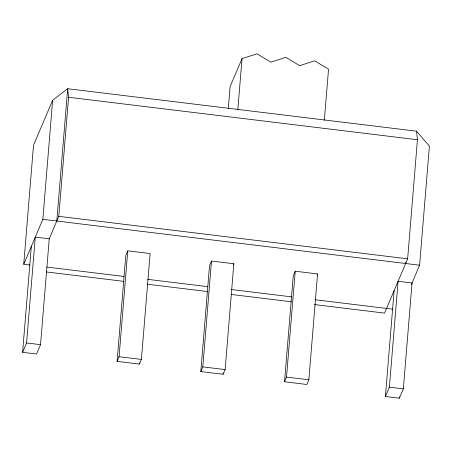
<?xml version="1.0" encoding="UTF-8"?>
<svg xmlns="http://www.w3.org/2000/svg" width="452" height="452" viewBox="0 0 452 452"><rect width="100%" height="100%" fill="white"/><g stroke="black" fill="none" stroke-linecap="round" stroke-linejoin="round"><path stroke-width="0.68" d="M30.018 265.019L23.741 264.256L33.527 145.171L52.641 100.242L67.681 88.711L416.535 131.187L429.4 146.12L419.609 265.205L411.422 284.455M22.6 352.323L26.583 342.966L35.284 237.114L49.24 238.809L40.533 344.661L36.555 354.023L22.6 352.323L31.301 246.47M23.741 264.256L42.85 219.327L52.641 100.242M56.799 221.028L67.681 88.711L68.585 97.265L58.794 216.35L49.161 238.995M117.091 361.368L125.792 255.516L127.78 250.837L150.109 253.555L141.403 359.408L139.414 364.086L117.091 361.368L119.079 356.69L127.78 250.837M139.414 364.086L139.532 362.685M200.812 371.561L209.513 265.708L211.508 261.03L233.831 263.748L225.13 369.6L223.141 374.279L200.812 371.561L202.801 366.883L211.508 261.03M228.3 108.435L230.079 86.739L242.023 58.658L256.985 53.799L270.861 62.173L285.828 57.314L299.699 65.681L314.665 60.822L328.542 69.196L324.338 120.277M237.825 109.74L242.023 58.658M223.141 374.279L223.254 372.877M284.54 381.759L293.241 275.906L295.229 271.223L317.558 273.94L308.857 379.793L306.863 384.477L284.54 381.759L286.528 377.075L295.229 271.223M385.409 396.5L389.387 387.138L398.093 281.285L412.043 282.986L403.342 388.839L399.359 398.201L385.409 396.5L394.11 290.647M405.653 263.505L405.772 262.098M314.507 304.58L384.556 313.112L407.647 258.827L417.439 139.741L416.535 131.187M399.359 398.201L399.478 396.799M233.334 264.917L233.831 263.748M317.061 275.11L317.558 273.94M68.585 97.265L417.439 139.741M58.794 216.35L407.647 258.827M42.85 219.327L419.609 265.205M46.799 267.064L123.854 276.443M147.674 279.347L207.914 286.681M231.735 289.579L291.975 296.913M315.095 299.732L392.828 309.196M46.211 271.912L123.967 281.381M147.081 284.195L208.027 291.613M231.141 294.433L291.387 301.767M26.583 342.966L40.533 344.661M389.387 387.138L403.342 388.839M119.079 356.69L141.403 359.408M202.801 366.883L225.13 369.6M286.528 377.075L308.857 379.793"/></g></svg>
